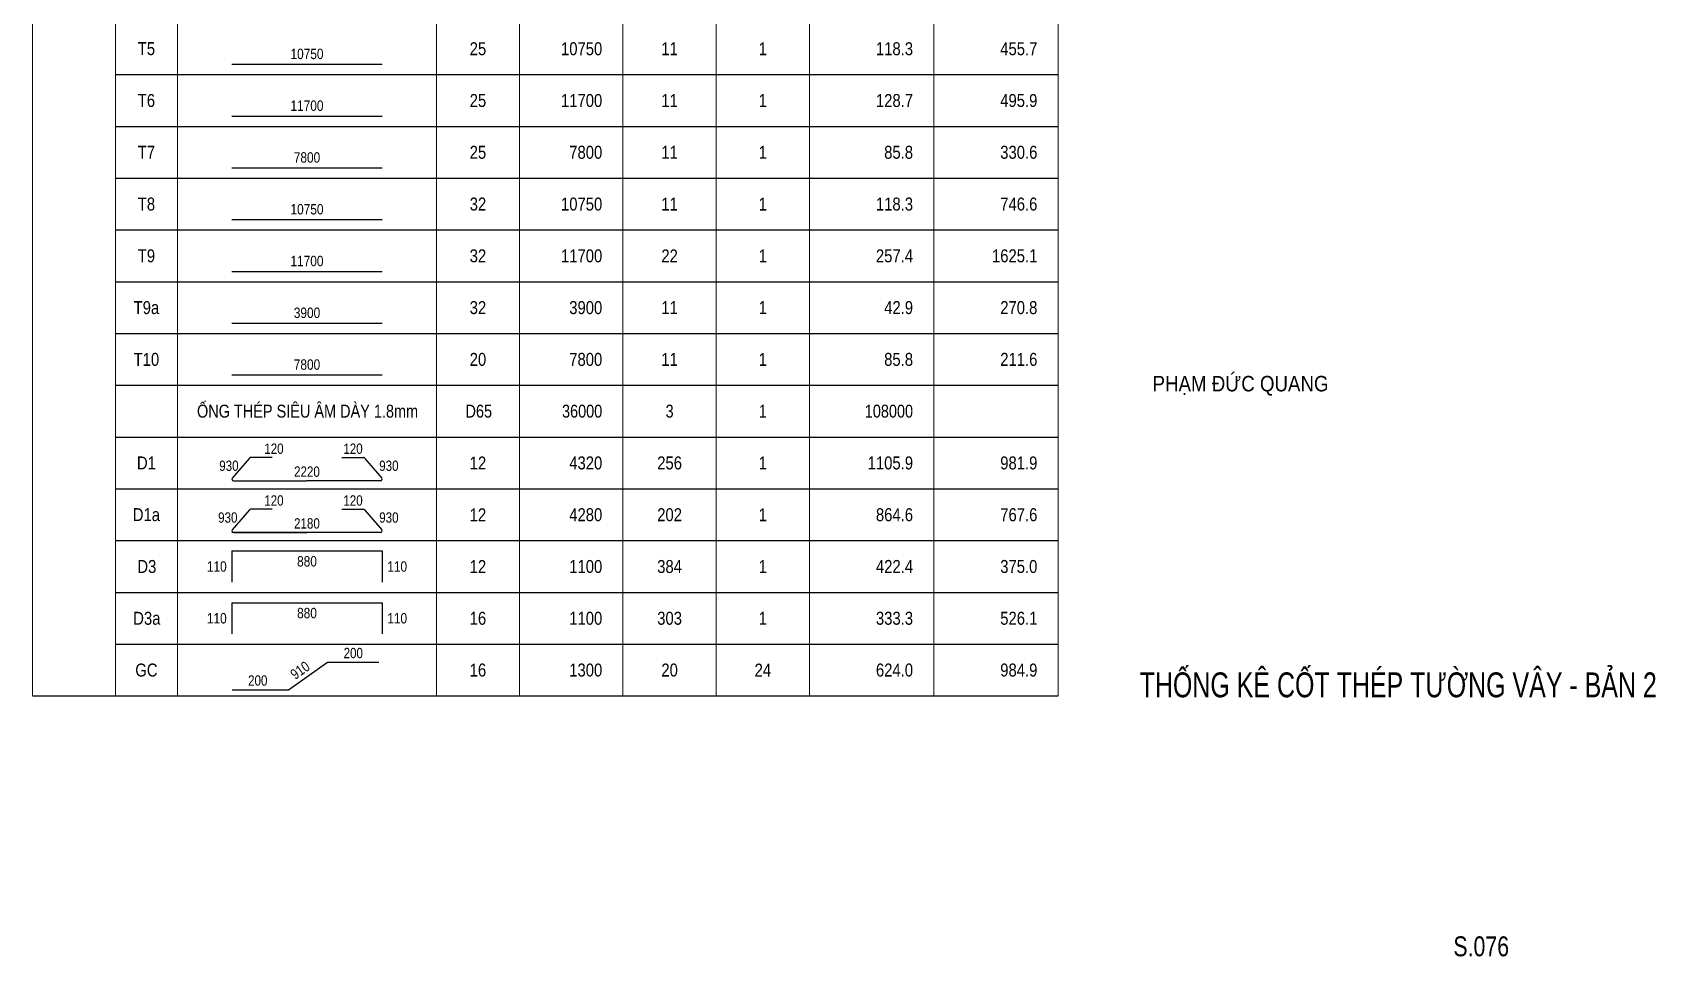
# Model space of a CAD drawing. Header units: millimetres. Extents: x -143483 to 1166745, y -1448440 to -1202244.
# Drawn here: x 521557 to 547669, y -1441452 to -1426578 of the extents above; entities that cross this region are included whole.
import ezdxf
from ezdxf.enums import TextEntityAlignment as Align

# ---------------------------------------------------------------- set-up
doc = ezdxf.new("R2010")
doc.units = ezdxf.units.MM
doc.header["$LTSCALE"] = 30
doc.layers.get('0').update_dxf_attribs({"lineweight": 9})
for name, color, linetype in [('0-Chu khung ten', 7, 'Continuous'), ('ccu11-Text', 31, 'Continuous'), ('ccu11-Thep', 4, 'Continuous'), ('ccu12-Dai', 6, 'Continuous'), ('ccu12-Manh', 8, 'Continuous'), ('TEXT', 31, 'Continuous'), ('THEP', 4, 'Continuous')]:
    doc.layers.add(name, color=color, linetype=linetype)
doc.styles.add('Arial Narrow', font='ARIALN.TTF')
doc.styles.add('ccu11-VnAvantH', font='VHAVAN.TTF')
doc.styles.add('ccu11_simli', font='vnsimli.shx', dxfattribs={"width": 0.8})
doc.styles.add('ccu12-Arial', font='arial_0.ttf', dxfattribs={"width": 0.8})
doc.styles.add('LoGoTTAs1', font='VHARIAL.TTF')
doc.styles.add('LoGoTTAs2', font='VHAVAN.TTF')
doc.styles.add('ROMANS', font='arial_0.ttf', dxfattribs={"width": 0.8})
doc.styles.add('VNARIALH', font='VHARIAL.TTF')

# ---------------------------------------------------------------- blocks, each defined once
blk = doc.blocks.new('TK_1')
at = {"layer": 'THEP'}
blk.add_lwpolyline([(2250, -800), (5150, -800)], dxfattribs=at)
at = {"layer": 'TEXT', "style": 'ROMANS', "width": 0.8}
for tag, p in [('SH', (600, -500)), ('DK', (7000, -500)), ('SL', (10700, -500)), ('SCK', (12500, -500))]:
    blk.add_attdef(tag, text='', height=250, dxfattribs=at).set_placement(p, align=Align.MIDDLE)
blk.add_attdef('L1', text='', height=200, dxfattribs=at).set_placement((3700, -700), align=Align.CENTER)
for tag, p in [('L', (9400, -500)), ('LA', (15400, -500)), ('KL', (17800, -500))]:
    blk.add_attdef(tag, text='', height=250, dxfattribs=at).set_placement(p, align=Align.MIDDLE_RIGHT)
blk = doc.blocks.new('TK_3')
at = {"layer": 'THEP'}
for p, q in [((2250, -200), (2250, -800)), ((5150, -200), (5150, -800))]:
    blk.add_line(p, q, dxfattribs=at)
blk.add_lwpolyline([(2250, -200), (5150, -200)], dxfattribs=at)
at = {"layer": 'TEXT', "style": 'ccu11_simli', "width": 0.8}
blk.add_attdef('L2', text='', height=200, dxfattribs=at).set_placement((3700, -300), align=Align.TOP_CENTER)
for tag, p in [('SH', (608, -500)), ('DK', (7000, -500)), ('SL', (10700, -500)), ('SCK', (12500, -500))]:
    blk.add_attdef(tag, text='', height=250, dxfattribs=at).set_placement(p, align=Align.MIDDLE)
for tag, height, p in [('L1', 200, (2150, -500)), ('L', 250, (9400, -500)), ('LA', 250, (15400, -500)), ('KL', 250, (17800, -500))]:
    blk.add_attdef(tag, text='', height=height, dxfattribs=at).set_placement(p, align=Align.MIDDLE_RIGHT)
blk.add_attdef('L3', text='', height=200, dxfattribs=at).set_placement((5250, -500), align=Align.MIDDLE_LEFT)
blk = doc.blocks.new('TK_0')
at = {"layer": 'TEXT', "style": 'ROMANS', "width": 0.8}
for tag, p in [('SH', (600, -500)), ('DK', (7000, -500)), ('SL', (10700, -500)), ('SCK', (12500, -500))]:
    blk.add_attdef(tag, text='', height=250, dxfattribs=at).set_placement(p, align=Align.MIDDLE)
for tag, p in [('L', (9400, -500)), ('LA', (15400, -500)), ('KL', (17800, -500))]:
    blk.add_attdef(tag, text='', height=250, dxfattribs=at).set_placement(p, align=Align.MIDDLE_RIGHT)
blk = doc.blocks.new('ccu11_88_tenbv')
at = {"layer": '0-Chu khung ten', "color": 31, "style": 'LoGoTTAs2', "width": 0.8}
for p in [(-8837, 8052), (-8800, 6853)]:
    blk.add_attdef('...', p, '', height=220, dxfattribs=at)
at = {"layer": '0-Chu khung ten', "color": 31}
for tag, height, style, width, p in [('1', 500, 'VNARIALH', 0.85, (-4500, 3869)), ('2', 500, 'VNARIALH', 0.85, (-4500, 2917)), ('S1-01-1', 700, 'LoGoTTAs1', 0.8, (-2250, 607)), ('1/100', 350, 'VNARIALH', 0.85, (-6750, 229))]:
    blk.add_attdef(tag, text='', height=height, dxfattribs=dict(at, style=style, width=width)).set_placement(p, align=Align.CENTER)

msp = doc.modelspace()

# ---------------------------------------------------------------- linework, layer by layer
for p, q in [((521557.22, -1413923.29), (521557.22, -1437256.63)), ((522890.56, -1413923.29), (522890.56, -1437256.63)), ((523890.56, -1413923.29), (523890.56, -1437256.63)), ((528057.22, -1413923.29), (528057.22, -1437256.63)), ((529390.56, -1413923.29), (529390.56, -1437256.63)), ((531057.22, -1413923.29), (531057.22, -1437256.63)), ((532557.22, -1413923.29), (532557.22, -1437256.63)), ((534057.22, -1413923.29), (534057.22, -1437256.63)), ((536057.22, -1413923.29), (536057.22, -1437256.63)), ((538057.22, -1413923.29), (538057.22, -1437256.63))]:
    msp.add_line(p, q)
at = {"layer": 'ccu11-Thep', "ltscale": 3000}
for p, q in [((525048.32, -1433427.54), (524771.53, -1433752.3)), ((525410.87, -1433418.75), (525067.34, -1433418.75)), ((526536.91, -1433418.75), (526880.44, -1433418.75)), ((526899.47, -1433427.54), (527176.25, -1433752.3)), ((524790.56, -1433793.51), (525973.89, -1433793.51)), ((527157.22, -1433793.51), (525973.89, -1433793.51)), ((525048.32, -1434260.87), (524771.53, -1434585.63)), ((525410.87, -1434252.09), (525067.34, -1434252.09)), ((526536.91, -1434252.09), (526880.44, -1434252.09)), ((526899.47, -1434260.87), (527176.25, -1434585.63)), ((525973.89, -1434626.85), (524765.56, -1434626.85)), ((524790.56, -1434626.85), (525973.89, -1434626.85)), ((527157.22, -1434626.85), (525973.89, -1434626.85))]:
    msp.add_line(p, q, dxfattribs=at)
at = {"layer": 'ccu11-Thep', "ltscale": 3000, "flags": 128}
msp.add_lwpolyline([(524772.65, -1437156.81), (525674.19, -1437156.81), (526305.34, -1436715.12), (527128.11, -1436715.12)], dxfattribs=at)
at = {"layer": 'ccu11-Thep', "ltscale": 3000}
for centre, start, end in [((525067.34, -1433443.75), 90, 139.55995), ((526880.44, -1433443.75), 40.44005, 90), ((524790.56, -1433768.51), 139.55995, 270), ((527157.22, -1433768.51), 270, 40.44005), ((525067.34, -1434277.09), 90, 139.55995), ((526880.44, -1434277.09), 40.44005, 90), ((524790.56, -1434601.85), 139.55995, 270), ((527157.22, -1434601.85), 270, 40.44005)]:
    msp.add_arc(centre, 25, start, end, dxfattribs=at)
at = {"layer": 'ccu12-Manh'}
for p, q in [((522890.56, -1427256.63), (538057.22, -1427256.63)), ((522890.56, -1428089.96), (538057.22, -1428089.96)), ((522890.56, -1428923.29), (538057.22, -1428923.29)), ((522890.56, -1429756.63), (538057.22, -1429756.63)), ((522890.56, -1430589.96), (538057.22, -1430589.96)), ((522890.56, -1430589.96), (538057.22, -1430589.96)), ((522890.56, -1431423.29), (538057.22, -1431423.29)), ((522890.56, -1432256.63), (538057.22, -1432256.63)), ((522890.56, -1433089.96), (538057.22, -1433089.96)), ((522890.56, -1433923.29), (538057.22, -1433923.29)), ((522890.56, -1434756.63), (538057.22, -1434756.63)), ((522890.56, -1435589.96), (538057.22, -1435589.96)), ((522890.56, -1436423.29), (538057.22, -1436423.29)), ((521557.22, -1437256.63), (538057.22, -1437256.63))]:
    msp.add_line(p, q, dxfattribs=at)

# ---------------------------------------------------------------- block references
at = {"ltscale": 0.2}
ref = msp.add_blockref('TK_0', (522890.56, -1433089.96), dxfattribs=dict(at, xscale=0.833333338333486, yscale=0.833333338333486, zscale=0.833333338333486))
ref.add_attrib('SH', 'D1', dxfattribs={"layer": 'TEXT', "color": 1, "ltscale": 0.2, "height": 208.333, "style": 'Arial Narrow'}).set_placement((523390.56, -1433506.63), align=Align.MIDDLE)
ref.add_attrib('DK', '12', dxfattribs={"layer": 'TEXT', "color": 1, "ltscale": 0.2, "height": 208.333, "style": 'Arial Narrow'}).set_placement((528723.89, -1433506.63), align=Align.MIDDLE)
ref.add_attrib('L', '4320', dxfattribs={"layer": 'TEXT', "ltscale": 0.2, "height": 208.333, "style": 'Arial Narrow'}).set_placement((530723.89, -1433506.63), align=Align.MIDDLE_RIGHT)
ref.add_attrib('SL', '256', dxfattribs={"layer": 'TEXT', "color": 1, "ltscale": 0.2, "height": 208.333, "style": 'Arial Narrow'}).set_placement((531807.22, -1433506.63), align=Align.MIDDLE)
ref.add_attrib('SCK', '1', dxfattribs={"layer": 'TEXT', "color": 1, "ltscale": 0.2, "height": 208.33, "style": 'Arial Narrow'}).set_placement((533307.22, -1433506.63), align=Align.MIDDLE)
ref.add_attrib('LA', '1105.9', dxfattribs={"layer": 'TEXT', "ltscale": 0.2, "height": 208.333, "style": 'Arial Narrow'}).set_placement((535723.89, -1433506.63), align=Align.MIDDLE_RIGHT)
ref.add_attrib('KL', '981.9', dxfattribs={"layer": 'TEXT', "ltscale": 0.2, "height": 208.333, "style": 'Arial Narrow'}).set_placement((537723.89, -1433506.63), align=Align.MIDDLE_RIGHT)
ref = msp.add_blockref('TK_0', (522890.56, -1433923.29), dxfattribs=dict(at, xscale=0.833333338333486, yscale=0.833333338333486, zscale=0.833333338333486))
ref.add_attrib('SH', 'D1a', dxfattribs={"layer": 'TEXT', "color": 1, "ltscale": 0.2, "height": 208.333, "style": 'Arial Narrow'}).set_placement((523390.56, -1434339.96), align=Align.MIDDLE)
ref.add_attrib('DK', '12', dxfattribs={"layer": 'TEXT', "color": 1, "ltscale": 0.2, "height": 208.333, "style": 'Arial Narrow'}).set_placement((528723.89, -1434339.96), align=Align.MIDDLE)
ref.add_attrib('L', '4280', dxfattribs={"layer": 'TEXT', "ltscale": 0.2, "height": 208.333, "style": 'Arial Narrow'}).set_placement((530723.89, -1434339.96), align=Align.MIDDLE_RIGHT)
ref.add_attrib('SL', '202', dxfattribs={"layer": 'TEXT', "color": 1, "ltscale": 0.2, "height": 208.333, "style": 'Arial Narrow'}).set_placement((531807.22, -1434339.96), align=Align.MIDDLE)
ref.add_attrib('SCK', '1', dxfattribs={"layer": 'TEXT', "color": 1, "ltscale": 0.2, "height": 208.33, "style": 'Arial Narrow'}).set_placement((533307.22, -1434339.96), align=Align.MIDDLE)
ref.add_attrib('LA', '864.6', dxfattribs={"layer": 'TEXT', "ltscale": 0.2, "height": 208.333, "style": 'Arial Narrow'}).set_placement((535723.89, -1434339.96), align=Align.MIDDLE_RIGHT)
ref.add_attrib('KL', '767.6', dxfattribs={"layer": 'TEXT', "ltscale": 0.2, "height": 208.333, "style": 'Arial Narrow'}).set_placement((537723.89, -1434339.96), align=Align.MIDDLE_RIGHT)
ref = msp.add_blockref('TK_0', (522890.56, -1436423.29), dxfattribs=dict(at, xscale=0.833333338333486, yscale=0.833333338333486, zscale=0.833333338333486))
ref.add_attrib('SH', 'GC', dxfattribs={"layer": 'TEXT', "color": 1, "ltscale": 0.2, "height": 208.333, "style": 'Arial Narrow'}).set_placement((523390.56, -1436839.96), align=Align.MIDDLE)
ref.add_attrib('DK', '16', dxfattribs={"layer": 'TEXT', "color": 1, "ltscale": 0.2, "height": 208.333, "style": 'Arial Narrow'}).set_placement((528723.89, -1436839.96), align=Align.MIDDLE)
ref.add_attrib('L', '1300', dxfattribs={"layer": 'TEXT', "ltscale": 0.2, "height": 208.333, "style": 'Arial Narrow'}).set_placement((530723.89, -1436839.96), align=Align.MIDDLE_RIGHT)
ref.add_attrib('SL', '20', dxfattribs={"layer": 'TEXT', "color": 1, "ltscale": 0.2, "height": 208.333, "style": 'Arial Narrow'}).set_placement((531807.22, -1436839.96), align=Align.MIDDLE)
ref.add_attrib('SCK', '24', dxfattribs={"layer": 'TEXT', "color": 1, "ltscale": 0.2, "height": 208.333, "style": 'Arial Narrow'}).set_placement((533307.22, -1436839.96), align=Align.MIDDLE)
ref.add_attrib('LA', '624.0', dxfattribs={"layer": 'TEXT', "ltscale": 0.2, "height": 208.333, "style": 'Arial Narrow'}).set_placement((535723.89, -1436839.96), align=Align.MIDDLE_RIGHT)
ref.add_attrib('KL', '984.9', dxfattribs={"layer": 'TEXT', "ltscale": 0.2, "height": 208.333, "style": 'Arial Narrow'}).set_placement((537723.89, -1436839.96), align=Align.MIDDLE_RIGHT)
at = {"layer": 'ccu11-Text'}
ref = msp.add_blockref('ccu11_88_tenbv', (548746.63, -1443081.35), dxfattribs=dict(at, xscale=0.9648990920163515, yscale=0.9648990920163515, zscale=0.9648990920163515))
ref.add_attrib('1', 'thèng kª cèt thÐp t\xadêng v©y - b¶n 2', dxfattribs={"layer": '0-Chu khung ten', "color": 1, "height": 400.4762, "style": 'ccu11-VnAvantH', "width": 0.75}).set_placement((543529.09, -1436878.13), align=Align.TOP_CENTER)
ref.add_attrib('S1-01-1', 'S.076', dxfattribs={"layer": '0-Chu khung ten', "color": 31, "height": 320.381, "style": 'ccu11-VnAvantH', "width": 0.8}).set_placement((544864.25, -1441447.07), align=Align.CENTER)
ref.add_attrib('...', 'ph¹m ®øc quang', dxfattribs={"layer": '0-Chu khung ten', "color": 1, "height": 250, "style": 'ccu11-VnAvantH', "width": 0.9}).set_placement((540992.33, -1432355.57), align=Align.CENTER)
at = {"layer": 'ccu12-Dai', "ltscale": 10000}
ref = msp.add_blockref('TK_1', (522890.56, -1426423.29), dxfattribs=dict(at, xscale=0.833333338333486, yscale=0.833333338333486, zscale=0.833333338333486))
ref.add_attrib('SH', 'T5', dxfattribs={"layer": 'TEXT', "color": 1, "ltscale": 10000, "height": 208.333, "style": 'Arial Narrow'}).set_placement((523390.56, -1426839.96), align=Align.MIDDLE)
ref.add_attrib('DK', '25', dxfattribs={"layer": 'TEXT', "color": 1, "ltscale": 10000, "height": 208.333, "style": 'Arial Narrow'}).set_placement((528723.89, -1426839.96), align=Align.MIDDLE)
ref.add_attrib('L', '10750', dxfattribs={"layer": 'TEXT', "ltscale": 10000, "height": 208.333, "style": 'Arial Narrow'}).set_placement((530723.89, -1426839.96), align=Align.MIDDLE_RIGHT)
ref.add_attrib('SL', '11', dxfattribs={"layer": 'TEXT', "color": 1, "ltscale": 10000, "height": 208.333, "style": 'Arial Narrow'}).set_placement((531807.22, -1426839.96), align=Align.MIDDLE)
ref.add_attrib('SCK', '1', dxfattribs={"layer": 'TEXT', "color": 1, "ltscale": 10000, "height": 208.33, "style": 'Arial Narrow'}).set_placement((533307.22, -1426839.96), align=Align.MIDDLE)
ref.add_attrib('LA', '118.3', dxfattribs={"layer": 'TEXT', "ltscale": 10000, "height": 208.333, "style": 'Arial Narrow'}).set_placement((535723.89, -1426839.96), align=Align.MIDDLE_RIGHT)
ref.add_attrib('KL', '455.7', dxfattribs={"layer": 'TEXT', "ltscale": 10000, "height": 208.333, "style": 'Arial Narrow'}).set_placement((537723.89, -1426839.96), align=Align.MIDDLE_RIGHT)
ref.add_attrib('L1', '10750', dxfattribs={"layer": 'TEXT', "ltscale": 10000, "height": 166.667, "style": 'Arial Narrow'}).set_placement((525973.89, -1427006.63), align=Align.CENTER)
ref = msp.add_blockref('TK_1', (522890.56, -1427256.63), dxfattribs=dict(at, xscale=0.833333338333486, yscale=0.833333338333486, zscale=0.833333338333486))
ref.add_attrib('SH', 'T6', dxfattribs={"layer": 'TEXT', "color": 1, "ltscale": 10000, "height": 208.333, "style": 'Arial Narrow'}).set_placement((523390.56, -1427673.29), align=Align.MIDDLE)
ref.add_attrib('DK', '25', dxfattribs={"layer": 'TEXT', "color": 1, "ltscale": 10000, "height": 208.333, "style": 'Arial Narrow'}).set_placement((528723.89, -1427673.29), align=Align.MIDDLE)
ref.add_attrib('L', '11700', dxfattribs={"layer": 'TEXT', "ltscale": 10000, "height": 208.333, "style": 'Arial Narrow'}).set_placement((530723.89, -1427673.29), align=Align.MIDDLE_RIGHT)
ref.add_attrib('SL', '11', dxfattribs={"layer": 'TEXT', "color": 1, "ltscale": 10000, "height": 208.333, "style": 'Arial Narrow'}).set_placement((531807.22, -1427673.29), align=Align.MIDDLE)
ref.add_attrib('SCK', '1', dxfattribs={"layer": 'TEXT', "color": 1, "ltscale": 10000, "height": 208.33, "style": 'Arial Narrow'}).set_placement((533307.22, -1427673.29), align=Align.MIDDLE)
ref.add_attrib('LA', '128.7', dxfattribs={"layer": 'TEXT', "ltscale": 10000, "height": 208.333, "style": 'Arial Narrow'}).set_placement((535723.89, -1427673.29), align=Align.MIDDLE_RIGHT)
ref.add_attrib('KL', '495.9', dxfattribs={"layer": 'TEXT', "ltscale": 10000, "height": 208.333, "style": 'Arial Narrow'}).set_placement((537723.89, -1427673.29), align=Align.MIDDLE_RIGHT)
ref.add_attrib('L1', '11700', dxfattribs={"layer": 'TEXT', "ltscale": 10000, "height": 166.667, "style": 'Arial Narrow'}).set_placement((525973.89, -1427839.96), align=Align.CENTER)
ref = msp.add_blockref('TK_1', (522890.56, -1428089.96), dxfattribs=dict(at, xscale=0.833333338333486, yscale=0.833333338333486, zscale=0.833333338333486))
ref.add_attrib('SH', 'T7', dxfattribs={"layer": 'TEXT', "color": 1, "ltscale": 10000, "height": 208.333, "style": 'Arial Narrow'}).set_placement((523390.56, -1428506.63), align=Align.MIDDLE)
ref.add_attrib('DK', '25', dxfattribs={"layer": 'TEXT', "color": 1, "ltscale": 10000, "height": 208.333, "style": 'Arial Narrow'}).set_placement((528723.89, -1428506.63), align=Align.MIDDLE)
ref.add_attrib('L', '7800', dxfattribs={"layer": 'TEXT', "ltscale": 10000, "height": 208.333, "style": 'Arial Narrow'}).set_placement((530723.89, -1428506.63), align=Align.MIDDLE_RIGHT)
ref.add_attrib('SL', '11', dxfattribs={"layer": 'TEXT', "color": 1, "ltscale": 10000, "height": 208.333, "style": 'Arial Narrow'}).set_placement((531807.22, -1428506.63), align=Align.MIDDLE)
ref.add_attrib('SCK', '1', dxfattribs={"layer": 'TEXT', "color": 1, "ltscale": 10000, "height": 208.33, "style": 'Arial Narrow'}).set_placement((533307.22, -1428506.63), align=Align.MIDDLE)
ref.add_attrib('LA', '85.8', dxfattribs={"layer": 'TEXT', "ltscale": 10000, "height": 208.333, "style": 'Arial Narrow'}).set_placement((535723.89, -1428506.63), align=Align.MIDDLE_RIGHT)
ref.add_attrib('KL', '330.6', dxfattribs={"layer": 'TEXT', "ltscale": 10000, "height": 208.333, "style": 'Arial Narrow'}).set_placement((537723.89, -1428506.63), align=Align.MIDDLE_RIGHT)
ref.add_attrib('L1', '7800', dxfattribs={"layer": 'TEXT', "ltscale": 10000, "height": 166.667, "style": 'Arial Narrow'}).set_placement((525973.89, -1428673.29), align=Align.CENTER)
ref = msp.add_blockref('TK_1', (522890.56, -1428923.29), dxfattribs=dict(at, xscale=0.833333338333486, yscale=0.833333338333486, zscale=0.833333338333486))
ref.add_attrib('SH', 'T8', dxfattribs={"layer": 'TEXT', "color": 1, "ltscale": 10000, "height": 208.333, "style": 'Arial Narrow'}).set_placement((523390.56, -1429339.96), align=Align.MIDDLE)
ref.add_attrib('DK', '32', dxfattribs={"layer": 'TEXT', "color": 1, "ltscale": 10000, "height": 208.333, "style": 'Arial Narrow'}).set_placement((528723.89, -1429339.96), align=Align.MIDDLE)
ref.add_attrib('L', '10750', dxfattribs={"layer": 'TEXT', "ltscale": 10000, "height": 208.333, "style": 'Arial Narrow'}).set_placement((530723.89, -1429339.96), align=Align.MIDDLE_RIGHT)
ref.add_attrib('SL', '11', dxfattribs={"layer": 'TEXT', "color": 1, "ltscale": 10000, "height": 208.333, "style": 'Arial Narrow'}).set_placement((531807.22, -1429339.96), align=Align.MIDDLE)
ref.add_attrib('SCK', '1', dxfattribs={"layer": 'TEXT', "color": 1, "ltscale": 10000, "height": 208.33, "style": 'Arial Narrow'}).set_placement((533307.22, -1429339.96), align=Align.MIDDLE)
ref.add_attrib('LA', '118.3', dxfattribs={"layer": 'TEXT', "ltscale": 10000, "height": 208.333, "style": 'Arial Narrow'}).set_placement((535723.89, -1429339.96), align=Align.MIDDLE_RIGHT)
ref.add_attrib('KL', '746.6', dxfattribs={"layer": 'TEXT', "ltscale": 10000, "height": 208.333, "style": 'Arial Narrow'}).set_placement((537723.89, -1429339.96), align=Align.MIDDLE_RIGHT)
ref.add_attrib('L1', '10750', dxfattribs={"layer": 'TEXT', "ltscale": 10000, "height": 166.667, "style": 'Arial Narrow'}).set_placement((525973.89, -1429506.63), align=Align.CENTER)
ref = msp.add_blockref('TK_1', (522890.56, -1429756.63), dxfattribs=dict(at, xscale=0.833333338333486, yscale=0.833333338333486, zscale=0.833333338333486))
ref.add_attrib('SH', 'T9', dxfattribs={"layer": 'TEXT', "color": 1, "ltscale": 10000, "height": 208.333, "style": 'Arial Narrow'}).set_placement((523390.56, -1430173.29), align=Align.MIDDLE)
ref.add_attrib('DK', '32', dxfattribs={"layer": 'TEXT', "color": 1, "ltscale": 10000, "height": 208.333, "style": 'Arial Narrow'}).set_placement((528723.89, -1430173.29), align=Align.MIDDLE)
ref.add_attrib('L', '11700', dxfattribs={"layer": 'TEXT', "ltscale": 10000, "height": 208.333, "style": 'Arial Narrow'}).set_placement((530723.89, -1430173.29), align=Align.MIDDLE_RIGHT)
ref.add_attrib('SL', '22', dxfattribs={"layer": 'TEXT', "color": 1, "ltscale": 10000, "height": 208.333, "style": 'Arial Narrow'}).set_placement((531807.22, -1430173.29), align=Align.MIDDLE)
ref.add_attrib('SCK', '1', dxfattribs={"layer": 'TEXT', "color": 1, "ltscale": 10000, "height": 208.33, "style": 'Arial Narrow'}).set_placement((533307.22, -1430173.29), align=Align.MIDDLE)
ref.add_attrib('LA', '257.4', dxfattribs={"layer": 'TEXT', "ltscale": 10000, "height": 208.333, "style": 'Arial Narrow'}).set_placement((535723.89, -1430173.29), align=Align.MIDDLE_RIGHT)
ref.add_attrib('KL', '1625.1', dxfattribs={"layer": 'TEXT', "ltscale": 10000, "height": 208.333, "style": 'Arial Narrow'}).set_placement((537723.89, -1430173.29), align=Align.MIDDLE_RIGHT)
ref.add_attrib('L1', '11700', dxfattribs={"layer": 'TEXT', "ltscale": 10000, "height": 166.667, "style": 'Arial Narrow'}).set_placement((525973.89, -1430339.96), align=Align.CENTER)
ref = msp.add_blockref('TK_1', (522890.56, -1430589.96), dxfattribs=dict(at, xscale=0.833333338333486, yscale=0.833333338333486, zscale=0.833333338333486))
ref.add_attrib('SH', 'T9a', dxfattribs={"layer": 'TEXT', "color": 1, "ltscale": 10000, "height": 208.333, "style": 'Arial Narrow'}).set_placement((523390.56, -1431006.63), align=Align.MIDDLE)
ref.add_attrib('DK', '32', dxfattribs={"layer": 'TEXT', "color": 1, "ltscale": 10000, "height": 208.333, "style": 'Arial Narrow'}).set_placement((528723.89, -1431006.63), align=Align.MIDDLE)
ref.add_attrib('L', '3900', dxfattribs={"layer": 'TEXT', "ltscale": 10000, "height": 208.333, "style": 'Arial Narrow'}).set_placement((530723.89, -1431006.63), align=Align.MIDDLE_RIGHT)
ref.add_attrib('SL', '11', dxfattribs={"layer": 'TEXT', "color": 1, "ltscale": 10000, "height": 208.333, "style": 'Arial Narrow'}).set_placement((531807.22, -1431006.63), align=Align.MIDDLE)
ref.add_attrib('SCK', '1', dxfattribs={"layer": 'TEXT', "color": 1, "ltscale": 10000, "height": 208.33, "style": 'Arial Narrow'}).set_placement((533307.22, -1431006.63), align=Align.MIDDLE)
ref.add_attrib('LA', '42.9', dxfattribs={"layer": 'TEXT', "ltscale": 10000, "height": 208.333, "style": 'Arial Narrow'}).set_placement((535723.89, -1431006.63), align=Align.MIDDLE_RIGHT)
ref.add_attrib('KL', '270.8', dxfattribs={"layer": 'TEXT', "ltscale": 10000, "height": 208.333, "style": 'Arial Narrow'}).set_placement((537723.89, -1431006.63), align=Align.MIDDLE_RIGHT)
ref.add_attrib('L1', '3900', dxfattribs={"layer": 'TEXT', "ltscale": 10000, "height": 166.667, "style": 'Arial Narrow'}).set_placement((525973.89, -1431173.29), align=Align.CENTER)
ref = msp.add_blockref('TK_1', (522890.56, -1431423.29), dxfattribs=dict(at, xscale=0.833333338333486, yscale=0.833333338333486, zscale=0.833333338333486))
ref.add_attrib('SH', 'T10', dxfattribs={"layer": 'TEXT', "color": 1, "ltscale": 10000, "height": 208.333, "style": 'Arial Narrow'}).set_placement((523390.56, -1431839.96), align=Align.MIDDLE)
ref.add_attrib('DK', '20', dxfattribs={"layer": 'TEXT', "color": 1, "ltscale": 10000, "height": 208.333, "style": 'Arial Narrow'}).set_placement((528723.89, -1431839.96), align=Align.MIDDLE)
ref.add_attrib('L', '7800', dxfattribs={"layer": 'TEXT', "ltscale": 10000, "height": 208.333, "style": 'Arial Narrow'}).set_placement((530723.89, -1431839.96), align=Align.MIDDLE_RIGHT)
ref.add_attrib('SL', '11', dxfattribs={"layer": 'TEXT', "color": 1, "ltscale": 10000, "height": 208.333, "style": 'Arial Narrow'}).set_placement((531807.22, -1431839.96), align=Align.MIDDLE)
ref.add_attrib('SCK', '1', dxfattribs={"layer": 'TEXT', "color": 1, "ltscale": 10000, "height": 208.33, "style": 'Arial Narrow'}).set_placement((533307.22, -1431839.96), align=Align.MIDDLE)
ref.add_attrib('LA', '85.8', dxfattribs={"layer": 'TEXT', "ltscale": 10000, "height": 208.333, "style": 'Arial Narrow'}).set_placement((535723.89, -1431839.96), align=Align.MIDDLE_RIGHT)
ref.add_attrib('KL', '211.6', dxfattribs={"layer": 'TEXT', "ltscale": 10000, "height": 208.333, "style": 'Arial Narrow'}).set_placement((537723.89, -1431839.96), align=Align.MIDDLE_RIGHT)
ref.add_attrib('L1', '7800', dxfattribs={"layer": 'TEXT', "ltscale": 10000, "height": 166.667, "style": 'Arial Narrow'}).set_placement((525973.89, -1432006.63), align=Align.CENTER)
ref = msp.add_blockref('TK_3', (522890.56, -1434756.63), dxfattribs=dict(at, xscale=0.833333338333486, yscale=0.833333338333486, zscale=0.833333338333486))
ref.add_attrib('SH', 'D3', dxfattribs={"layer": 'TEXT', "color": 1, "ltscale": 10000, "height": 208.333, "style": 'Arial Narrow'}).set_placement((523397.22, -1435173.29), align=Align.MIDDLE)
ref.add_attrib('DK', '12', dxfattribs={"layer": 'TEXT', "color": 1, "ltscale": 10000, "height": 208.333, "style": 'Arial Narrow'}).set_placement((528723.89, -1435173.29), align=Align.MIDDLE)
ref.add_attrib('L', '1100', dxfattribs={"layer": 'TEXT', "ltscale": 10000, "height": 208.333, "style": 'Arial Narrow'}).set_placement((530723.89, -1435173.29), align=Align.MIDDLE_RIGHT)
ref.add_attrib('SL', '384', dxfattribs={"layer": 'TEXT', "color": 1, "ltscale": 10000, "height": 208.333, "style": 'Arial Narrow'}).set_placement((531807.22, -1435173.29), align=Align.MIDDLE)
ref.add_attrib('SCK', '1', dxfattribs={"layer": 'TEXT', "color": 1, "ltscale": 10000, "height": 208.33, "style": 'Arial Narrow'}).set_placement((533307.22, -1435173.29), align=Align.MIDDLE)
ref.add_attrib('LA', '422.4', dxfattribs={"layer": 'TEXT', "ltscale": 10000, "height": 208.333, "style": 'Arial Narrow'}).set_placement((535723.89, -1435173.29), align=Align.MIDDLE_RIGHT)
ref.add_attrib('KL', '375.0', dxfattribs={"layer": 'TEXT', "ltscale": 10000, "height": 208.333, "style": 'Arial Narrow'}).set_placement((537723.89, -1435173.29), align=Align.MIDDLE_RIGHT)
ref.add_attrib('L1', '110', dxfattribs={"layer": 'TEXT', "ltscale": 10000, "height": 166.667, "style": 'Arial Narrow'}).set_placement((524682.22, -1435173.29), align=Align.MIDDLE_RIGHT)
ref.add_attrib('L2', '880', dxfattribs={"layer": 'TEXT', "ltscale": 10000, "height": 166.667, "style": 'Arial Narrow'}).set_placement((525973.89, -1435006.63), align=Align.TOP_CENTER)
ref.add_attrib('L3', '110', dxfattribs={"layer": 'TEXT', "ltscale": 10000, "height": 166.667, "style": 'Arial Narrow'}).set_placement((527265.56, -1435173.29), align=Align.MIDDLE_LEFT)
ref = msp.add_blockref('TK_3', (522890.56, -1435589.96), dxfattribs=dict(at, xscale=0.833333338333486, yscale=0.833333338333486, zscale=0.833333338333486))
ref.add_attrib('SH', 'D3a', dxfattribs={"layer": 'TEXT', "color": 1, "ltscale": 10000, "height": 208.333, "style": 'Arial Narrow'}).set_placement((523397.22, -1436006.63), align=Align.MIDDLE)
ref.add_attrib('DK', '16', dxfattribs={"layer": 'TEXT', "color": 1, "ltscale": 10000, "height": 208.333, "style": 'Arial Narrow'}).set_placement((528723.89, -1436006.63), align=Align.MIDDLE)
ref.add_attrib('L', '1100', dxfattribs={"layer": 'TEXT', "ltscale": 10000, "height": 208.333, "style": 'Arial Narrow'}).set_placement((530723.89, -1436006.63), align=Align.MIDDLE_RIGHT)
ref.add_attrib('SL', '303', dxfattribs={"layer": 'TEXT', "color": 1, "ltscale": 10000, "height": 208.333, "style": 'Arial Narrow'}).set_placement((531807.22, -1436006.63), align=Align.MIDDLE)
ref.add_attrib('SCK', '1', dxfattribs={"layer": 'TEXT', "color": 1, "ltscale": 10000, "height": 208.33, "style": 'Arial Narrow'}).set_placement((533307.22, -1436006.63), align=Align.MIDDLE)
ref.add_attrib('LA', '333.3', dxfattribs={"layer": 'TEXT', "ltscale": 10000, "height": 208.333, "style": 'Arial Narrow'}).set_placement((535723.89, -1436006.63), align=Align.MIDDLE_RIGHT)
ref.add_attrib('KL', '526.1', dxfattribs={"layer": 'TEXT', "ltscale": 10000, "height": 208.333, "style": 'Arial Narrow'}).set_placement((537723.89, -1436006.63), align=Align.MIDDLE_RIGHT)
ref.add_attrib('L1', '110', dxfattribs={"layer": 'TEXT', "ltscale": 10000, "height": 166.667, "style": 'Arial Narrow'}).set_placement((524682.22, -1436006.63), align=Align.MIDDLE_RIGHT)
ref.add_attrib('L2', '880', dxfattribs={"layer": 'TEXT', "ltscale": 10000, "height": 166.667, "style": 'Arial Narrow'}).set_placement((525973.89, -1435839.96), align=Align.TOP_CENTER)
ref.add_attrib('L3', '110', dxfattribs={"layer": 'TEXT', "ltscale": 10000, "height": 166.667, "style": 'Arial Narrow'}).set_placement((527265.56, -1436006.63), align=Align.MIDDLE_LEFT)

# ---------------------------------------------------------------- texts
at = {"layer": 'ccu11-Text', "linetype": 'Continuous', "style": 'ccu12-Arial', "width": 0.8}
for s, height, p in [('ỐNG THÉP SIÊU ÂM DÀY 1.8mm', 208.3333, (525982.79, -1432673.29)), ('D65', 208.333, (528737.3, -1432673.29))]:
    msp.add_text(s, height=height, dxfattribs=at).set_placement(p, align=Align.MIDDLE_CENTER)
for s, p in [('36000', (530723.89, -1432673.29)), ('108000', (535723.89, -1432673.29))]:
    msp.add_text(s, height=208.333, dxfattribs=at).set_placement(p, align=Align.MIDDLE_RIGHT)
for s, p in [('3', (531807.22, -1432673.29)), ('1', (533307.22, -1432673.29))]:
    msp.add_text(s, height=208.33, dxfattribs=at).set_placement(p, align=Align.MIDDLE)
at = {"layer": 'TEXT', "style": 'ROMANS', "width": 0.8}
for tag, p in [('120', (525286.65, -1433277.44)), ('120', (526558.73, -1433277.44)), ('930', (524562.21, -1433551.89)), ('930', (527135.77, -1433551.89)), ('2220', (525765.76, -1433646.84)), ('120', (525286.65, -1434110.77)), ('120', (526558.73, -1434110.77)), ('930', (524544.33, -1434385.23)), ('930', (527135.77, -1434385.23)), ('2180', (525765.76, -1434480.18)), ('200', (526562.46, -1436566.46)), ('200', (525026.37, -1437008.15))]:
    msp.add_attdef(tag, text='0', height=166.67, dxfattribs=at).set_placement(p, align=Align.MIDDLE_LEFT)
msp.add_attdef('910', text='0', height=166.67, rotation=34.98504, dxfattribs=at).set_placement((525734.66, -1436933.05), align=Align.MIDDLE_LEFT)

doc.saveas('drawing.dxf')
